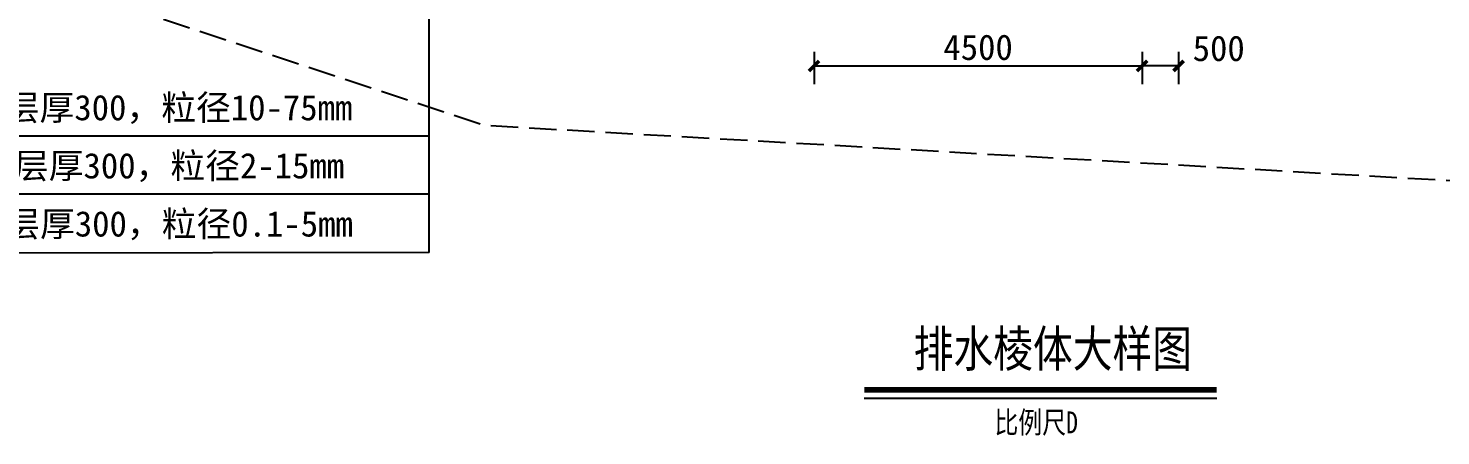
# Model space of a CAD drawing. Header units: millimetres. Extents: x 2456 to 5353, y 685 to 1986.
# Drawn here: x 3597.3 to 3791.1, y 1736.8 to 1792.8 of the extents above; entities that cross this region are included whole.
import ezdxf
from ezdxf.enums import TextEntityAlignment as Align

# ---------------------------------------------------------------- set-up
doc = ezdxf.new("R2010")
doc.units = ezdxf.units.MM
doc.linetypes.add('DASH', pattern=[0.35, 0.25, -0.1])
doc.layers.get('0').update_dxf_attribs({"color": 10})
for name, color, linetype in [('TXT-DIM', 7, 'Continuous'), ('TXT-NOTE', 2, 'Continuous'), ('隧洞轴线', 1, 'Continuous')]:
    doc.layers.add(name, color=color, linetype=linetype)
doc.styles.add('HT', font='', dxfattribs={"width": 0.8})
doc.styles.add('HZ300', font='ROMANS.shx', dxfattribs={"width": 0.7, "bigfont": 'HZTXT5.shx'})
doc.styles.add('宋体', font='')
doc.styles.get('HT').set_extended_font_data('SimHei')
doc.styles.get('宋体').set_extended_font_data('SimSun')
doc.dimstyles.new('BL100', dxfattribs={"dimtxt": 3, "dimasz": 0.01, "dimexe": 2.5, "dimexo": 2, "dimgap": 0.8, "dimtad": 1, "dimdec": 0, "dimlfac": 100, "dimzin": 0, "dimdsep": 46, "dimtxsty": 'HZ300', "dimblk": '_DIMX', "dimcen": 0.09, "dimclrt": 256, "dimaunit": 1, "dimadec": 0, "dimazin": 0, "dimtfac": 1, "dimtdec": 0, "dimtmove": 2, "dimatfit": 3, "dimldrblk": '_DIMX', "dimfxl": 1, "dimfrac": 2, "dimtolj": 1, "dimtzin": 0, "dimarcsym": 0})

# ---------------------------------------------------------------- blocks, each defined once
blk = doc.blocks.new('_DIMX')
at = {"const_width": 50}
blk.add_lwpolyline([(-70, -70), (70, 70)], dxfattribs=at)
blk = doc.blocks.new('*D53')
at = {"layer": 'Defpoints', "color": 0, "transparency": 16777216}
for p in [(3705.1, 1791.52), (3750.1, 1791.52), (3750.1, 1787.58)]:
    blk.add_point(p, dxfattribs=at)
at = {"layer": 'TXT-DIM', "color": 0, "lineweight": -2, "transparency": 16777216}
for p, q in [((3705.1, 1789.52), (3705.1, 1785.08)), ((3750.1, 1789.52), (3750.1, 1785.08)), ((3705.11, 1787.58), (3750.09, 1787.58))]:
    blk.add_line(p, q, dxfattribs=at)
at = {"layer": 'TXT-DIM', "color": 0, "lineweight": -2, "transparency": 16777216, "xscale": 0.01, "yscale": 0.01, "zscale": 0.01, "rotation": 180}
blk.add_blockref('_DIMX', (3705.1, 1787.58), dxfattribs=at)
at = {"layer": 'TXT-DIM', "color": 0, "lineweight": -2, "transparency": 16777216, "xscale": 0.01, "yscale": 0.01, "zscale": 0.01}
blk.add_blockref('_DIMX', (3750.1, 1787.58), dxfattribs=at)
at = {"layer": 'TXT-DIM', "transparency": 16777216, "insert": (3727.6, 1790.13), "char_height": 3.5, "attachment_point": 5, "style": '宋体'}
blk.add_mtext('\\A1;4500', dxfattribs=at)
blk = doc.blocks.new('*D54')
at = {"layer": 'Defpoints', "color": 0, "transparency": 16777216}
for p in [(3750.1, 1791.52), (3755.1, 1791.52), (3750.1, 1787.58)]:
    blk.add_point(p, dxfattribs=at)
at = {"layer": 'TXT-DIM', "color": 0, "lineweight": -2, "transparency": 16777216}
for p, q in [((3750.1, 1789.52), (3750.1, 1785.08)), ((3755.1, 1789.52), (3755.1, 1785.08)), ((3755.09, 1787.58), (3750.11, 1787.58))]:
    blk.add_line(p, q, dxfattribs=at)
at = {"layer": 'TXT-DIM', "color": 0, "lineweight": -2, "transparency": 16777216, "xscale": 0.01, "yscale": 0.01, "zscale": 0.01, "rotation": 180}
blk.add_blockref('_DIMX', (3750.1, 1787.58), dxfattribs=at)
at = {"layer": 'TXT-DIM', "color": 0, "lineweight": -2, "transparency": 16777216, "xscale": 0.01, "yscale": 0.01, "zscale": 0.01}
blk.add_blockref('_DIMX', (3755.1, 1787.58), dxfattribs=at)
at = {"layer": 'TXT-DIM', "transparency": 16777216, "insert": (3760.61, 1789.98), "char_height": 3.5, "attachment_point": 5, "style": '宋体'}
blk.add_mtext('\\A1;500', dxfattribs=at)

msp = doc.modelspace()

# ---------------------------------------------------------------- linework, layer by layer
at = {"layer": 'TXT-NOTE', "color": 0}
for p, q in [((3652.2817, 1761.954), (3652.2817, 1820.6368)), ((3652.2817, 1777.9302), (3568.5037, 1777.9302)), ((3652.2817, 1777.9302), (3582.8921, 1777.9302)), ((3652.2817, 1769.9421), (3568.075, 1769.9847)), ((3652.2817, 1761.954), (3568.5037, 1761.8427)), ((3760.3305, 1741.8736), (3711.9778, 1741.8736))]:
    msp.add_line(p, q, dxfattribs=at)
at = {"layer": 'TXT-NOTE', "color": 0, "const_width": 0.75}
msp.add_lwpolyline([(3760.3305, 1743.0736), (3711.9778, 1743.0736)], dxfattribs=at)
at = {"layer": '隧洞轴线', "color": 0, "linetype": 'DASH', "ltscale": 15, "flags": 128}
msp.add_lwpolyline([(3529.5928, 1830.7477), (3553.9291, 1814.498), (3659.848, 1779.435), (3847.0021, 1768.7135), (3894.6213, 1765.3005)], dxfattribs=at)

# ---------------------------------------------------------------- texts
at = {"layer": 'TXT-DIM', "color": 0, "linetype": 'Continuous', "style": '宋体'}
for s, p in [('第三层反滤层厚300，粒径10-75mm', (3605.981, 1781.8645)), ('第二层反滤层厚300，粒径2-15mm', (3606.0481, 1773.8764)), ('第一层反滤层厚300，粒径0.1-5mm', (3606.0481, 1765.8883))]:
    msp.add_text(s, height=3.5, dxfattribs=at).set_placement(p, align=Align.MIDDLE_CENTER)
at = {"layer": 'TXT-NOTE', "color": 0, "style": 'HT', "width": 0.8}
for s, height, p in [('排水棱体大样图', 5, (3737.8539, 1746.228)), ('比例尺D', 3, (3735.5728, 1737.1006))]:
    msp.add_text(s, height=height, dxfattribs=at).set_placement(p, align=Align.CENTER)

# ---------------------------------------------------------------- dimensions: what is measured, and where the dimension line sits
at = {"layer": 'TXT-DIM', "color": 0}
dim = msp.add_linear_dim(base=(3750.1041, 1787.585), p1=(3705.1041, 1791.5223), p2=(3750.1041, 1791.5223), dimstyle='BL100', override={"dimtxt": 3.5, "dimtxsty": '宋体'}, dxfattribs=at)
dim.commit()
dim.dimension.update_dxf_attribs({"geometry": '*D53', "text_midpoint": (3727.6041, 1790.135)})
dim = msp.add_linear_dim(base=(3750.1041, 1787.585), p1=(3755.1041, 1791.5223), p2=(3750.1041, 1791.5223), dimstyle='BL100', override={"dimtxt": 3.5, "dimtxsty": '宋体'}, dxfattribs=at)
dim.commit()
dim.dimension.update_dxf_attribs({"geometry": '*D54', "text_midpoint": (3760.6138, 1789.9775), "dimtype": 160})

doc.saveas('drawing.dxf')
